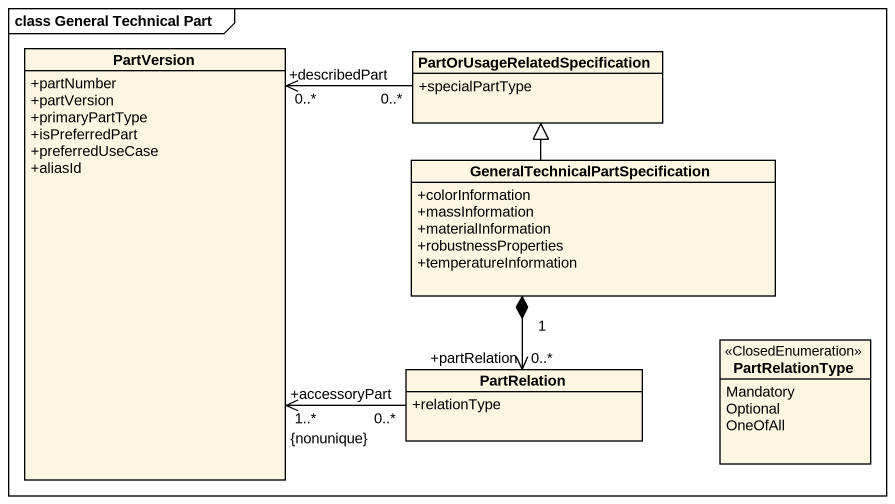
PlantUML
@startuml
mainframe class General Technical Part
hide circle
hide empty members
skinparam classAttributeIconSize 0
class PartVersion {
  +partNumber
  +partVersion
  +primaryPartType
  +isPreferredPart
  +preferredUseCase
  +aliasId
}
class "PartOrUsageRelatedSpecification" as PartOrUsageRelatedSpecificat {
  +specialPartType
}
class "GeneralTechnicalPartSpecification" as GeneralTechnicalPartSpecific {
  +colorInformation
  +massInformation
  +materialInformation
  +robustnessProperties
  +temperatureInformation
}
enum PartRelationType <<ClosedEnumeration>> {
  Mandatory
  Optional
  OneOfAll
}
class PartRelation {
  +relationType
}
PartOrUsageRelatedSpecificat "0..*" -left-> "+describedPart\n0..*" PartVersion
GeneralTechnicalPartSpecific -up-|> PartOrUsageRelatedSpecificat
GeneralTechnicalPartSpecific "1" *--> "+partRelation\n0..*" PartRelation
PartRelation "0..*" -left-> "+accessoryPart\n1..*\n{nonunique}" PartVersion
@enduml
